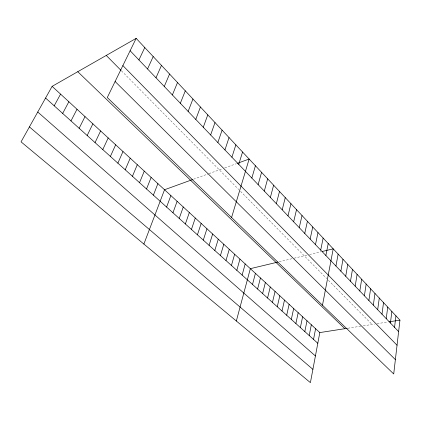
<?xml version="1.0" encoding="UTF-8"?>
<svg xmlns="http://www.w3.org/2000/svg" width="421" height="421" viewBox="0 0 421 421"><rect width="100%" height="100%" fill="white"/><g stroke="black" fill="none" stroke-linecap="round" stroke-linejoin="round"><path stroke-width="0.32" stroke-dasharray="2.1 1.58" d="M193.528 179.225L208.342 173.847M208.942 173.631L222.351 168.768M224.772 167.89L236.292 163.711M279.207 261.767L293.474 258.352M294.068 258.21L307.167 255.079M309.524 254.516L320.928 251.784M347.888 328.217L360.765 326.217M363.26 325.833L374.548 324.075M377.032 323.691L387.73 322.028M121.469 70.828L238.823 189.603M240.538 191.339L326.738 278.586M328.448 280.318L372.064 324.465"/><path stroke-width="0.63" d="M399.95 320.134L393.714 373.964L107.287 97.53L136.162 38.358L399.95 320.134L389.009 321.833M394.551 327.343L395.935 315.839M390.425 323.028L391.856 311.487M386.236 318.644L387.725 307.077M381.994 314.208L383.536 302.599M377.684 309.698L379.289 298.063M373.316 305.13L374.979 293.458M368.88 300.494L370.606 288.79M364.386 295.784L366.17 284.049M359.818 291.011L361.671 279.244M355.187 286.164L357.103 274.36M350.483 281.244L352.466 269.414M345.709 276.25L347.762 264.388M340.863 271.182L342.989 259.283M335.937 266.03L338.137 254.105M52.12 86.352L319.818 332.579L310.403 382.642L21.05 141.851L52.12 86.352L136.162 38.358M322.486 305.22L333.216 248.848L322.144 251.495M313.534 339.426L315.597 328.701M309.203 335.526L311.324 324.77M325.865 255.494L328.217 243.506M304.82 331.58L306.998 320.786M320.707 250.1L323.139 238.086M300.378 327.575L302.615 316.755M315.471 244.622L317.987 232.576M295.879 323.523L298.173 312.671M310.145 239.054L312.745 226.982M291.316 319.413L293.674 308.535M304.741 233.397L307.425 221.299M286.696 315.25L289.116 304.341M282.007 311.03L284.496 300.089M299.247 227.65L302.02 215.526M277.26 306.751L279.812 295.784M293.658 221.804L296.526 209.653M272.45 302.415L275.066 291.416M267.567 298.021L270.256 286.99M287.98 215.868L290.943 203.69M262.62 293.563L265.377 282.507M282.207 209.826L285.264 197.628M257.605 289.043L260.436 277.96M276.339 203.685L279.497 191.466M252.516 284.459L255.421 273.345M236.344 321.012L250.337 268.672L277.955 262.067M270.366 197.444L273.629 185.198M264.299 191.092L267.661 178.825M242.128 275.097L245.18 263.93M236.818 270.319L239.954 259.12M258.12 184.63L261.594 172.342M231.434 265.467L234.65 254.242M251.837 178.057L255.426 165.753M225.966 260.546L229.271 249.295M231.582 217.489L249.148 159.043L237.449 163.29M220.425 255.552L223.814 244.275M214.799 250.484L218.273 239.181M238.739 164.353L242.564 152.013M209.09 245.338L212.652 234.013M231.908 157.212L235.86 144.856M203.296 240.117L206.953 228.766M224.951 149.934L229.035 137.562M197.412 234.818L201.164 223.44M191.439 229.44L195.286 218.036M217.862 142.519L222.083 130.136M185.372 223.972L189.324 212.552M210.642 134.967L214.999 122.574M179.214 218.425L183.267 206.979M172.957 212.789L177.115 201.322M203.28 127.268L207.785 114.865M166.605 207.069L170.868 195.581M195.781 119.422L200.433 107.013M143.877 244.064L164.527 189.745L192.36 179.646M188.134 111.423L192.939 99.009M153.397 195.165L157.886 183.635M180.335 103.266L185.303 90.847M146.524 188.976L151.139 177.43M139.54 182.682L144.277 171.115M172.384 94.946L177.515 82.527M132.436 176.288L137.304 164.7M164.269 86.458L169.568 74.043M125.216 169.779L130.21 158.18M117.864 163.159L122.995 151.544M155.991 77.801L161.469 65.387M110.391 156.423L115.659 144.798M147.545 68.965L153.202 56.561M102.782 149.571L108.197 137.93M138.925 59.945L144.771 47.552M95.046 142.598L100.603 130.947M87.168 135.504L92.878 123.842M79.148 128.279L85.016 116.606M70.981 120.922L77.011 109.244M62.666 113.433L68.86 101.75M54.198 105.808L60.566 94.12M319.818 332.579L347.283 328.312M29.417 126.905L312.903 369.343M37.753 112.018L315.418 355.966M45.573 98.035L317.808 343.278M77.764 71.702L344.862 328.69M115.107 81.5L395.377 359.623M106.26 55.435L121.022 70.381M122.869 65.602L397.045 345.225M130.121 50.736L398.624 331.601"/></g></svg>
